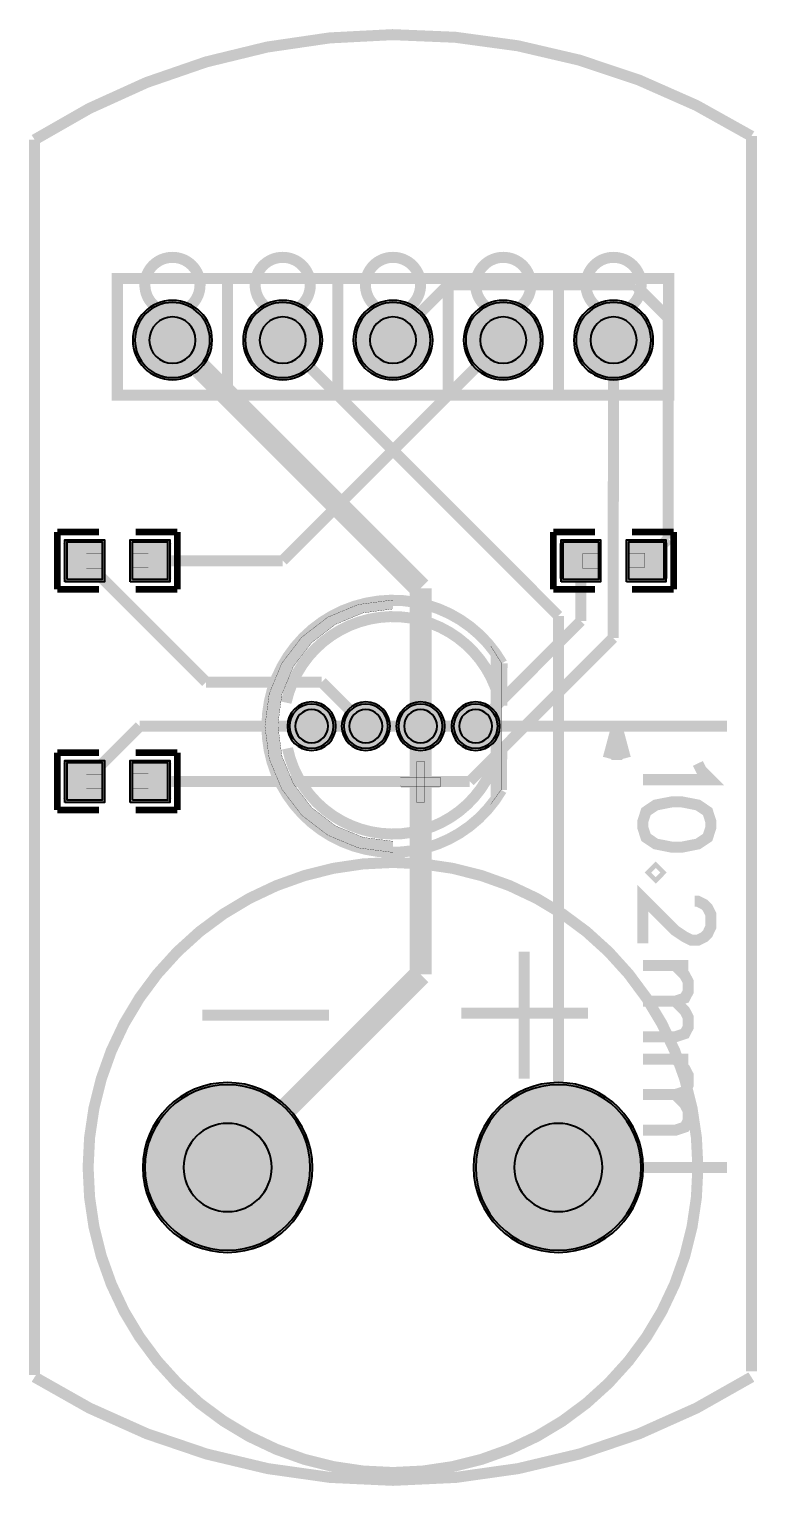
# Model space of a CAD drawing. Header units: millimetres. Extents: x -2 to 14.7, y -30.2 to 3.3.
import ezdxf

# ---------------------------------------------------------------- set-up
doc = ezdxf.new("R2010")
doc.units = ezdxf.units.MM
doc.header["$MEASUREMENT"] = 0
for name, color, linetype, true_color in [('Board-Outline-Layer', 7, 'Continuous', 0xff00ff), ('Bottom-Layer', 7, 'Continuous', 0x0000ff), ('Bottom-Paste-Mask-Layer', 7, 'Continuous', 0x800000), ('Bottom-Solder-Mask-Layer', 7, 'Continuous', 0xaa00ff), ('Document-Layer', 7, 'Continuous', 0xffffff), ('Hole-Layer', 7, 'Continuous', 0x222222), ('Multi-Layer', 7, 'Continuous', 0xc0c0c0), ('Top-Layer', 7, 'Continuous', 0xff0000), ('Top-Paste-Mask-Layer', 7, 'Continuous', 0x808080), ('Top-Silkscreen-Layer', 7, 'Continuous', 0xffcc00), ('Top-Solder-Mask-Layer', 7, 'Continuous', 0x800080)]:
    doc.layers.add(name, color=color, linetype=linetype, true_color=true_color)

msp = doc.modelspace()

# ---------------------------------------------------------------- hatches: boundary and pattern name
at = {"layer": 'Bottom-Layer'}
for points in [[(0.406, -3.81, 1), (2.134, -3.81, 1)], [(2.946, -3.81, 1), (4.674, -3.81, 1)], [(5.486, -3.81, 1), (7.214, -3.81, 1)], [(8.026, -3.81, 1), (9.754, -3.81, 1)], [(10.566, -3.81, 1), (12.294, -3.81, 1)], [(3.967, -12.7, 1), (4.983, -12.7, 1)], [(5.217, -12.7, 1), (6.233, -12.7, 1)], [(6.477, -12.7, 1), (7.493, -12.7, 1)], [(7.747, -12.7, 1), (8.763, -12.7, 1)], [(0.635, -22.86, 1), (4.445, -22.86, 1)], [(8.255, -22.86, 1), (12.065, -22.86, 1)]]:
    msp.add_hatch(color=256, dxfattribs=at).paths.add_polyline_path(points)
at = {"layer": 'Bottom-Paste-Mask-Layer'}
for points in [[(0.406, -3.81, 1), (2.134, -3.81, 1)], [(2.946, -3.81, 1), (4.674, -3.81, 1)], [(5.486, -3.81, 1), (7.214, -3.81, 1)], [(8.026, -3.81, 1), (9.754, -3.81, 1)], [(10.566, -3.81, 1), (12.294, -3.81, 1)], [(3.967, -12.7, 1), (4.983, -12.7, 1)], [(5.217, -12.7, 1), (6.233, -12.7, 1)], [(6.477, -12.7, 1), (7.493, -12.7, 1)], [(7.747, -12.7, 1), (8.763, -12.7, 1)], [(0.635, -22.86, 1), (4.445, -22.86, 1)], [(8.255, -22.86, 1), (12.065, -22.86, 1)]]:
    msp.add_hatch(color=256, dxfattribs=at).paths.add_polyline_path(points)
at = {"layer": 'Bottom-Solder-Mask-Layer'}
for points in [[(0.356, -3.81, 1), (2.184, -3.81, 1)], [(2.896, -3.81, 1), (4.724, -3.81, 1)], [(5.436, -3.81, 1), (7.264, -3.81, 1)], [(7.976, -3.81, 1), (9.804, -3.81, 1)], [(10.516, -3.81, 1), (12.344, -3.81, 1)], [(3.916, -12.7, 1), (5.034, -12.7, 1)], [(5.166, -12.7, 1), (6.284, -12.7, 1)], [(6.426, -12.7, 1), (7.544, -12.7, 1)], [(7.696, -12.7, 1), (8.814, -12.7, 1)], [(0.585, -22.86, 1), (4.495, -22.86, 1)], [(8.205, -22.86, 1), (12.115, -22.86, 1)]]:
    msp.add_hatch(color=256, dxfattribs=at).paths.add_polyline_path(points)
at = {"layer": 'Document-Layer'}
for points in [[(6.35, -9.8), (6.35, -10), (5.664, -10.09), (5.025, -10.355), (4.476, -10.776), (4.055, -11.325), (3.79, -11.964), (3.7, -12.65), (3.7, -12.7), (3.7, -12.7), (3.79, -13.386), (4.055, -14.025), (4.476, -14.574), (5.025, -14.995), (5.664, -15.26), (6.35, -15.35), (6.35, -15.6), (6.3, -15.6), (5.549, -15.501), (4.85, -15.211), (4.249, -14.751), (3.789, -14.15), (3.499, -13.451), (3.4, -12.7), (3.499, -11.949), (3.789, -11.25), (4.249, -10.649), (4.85, -10.189), (5.549, -9.899), (6.3, -9.8)], [(6.35, -9.8), (6.35, -10), (5.664, -10.09), (5.025, -10.355), (4.476, -10.776), (4.055, -11.325), (3.79, -11.964), (3.7, -12.65), (3.7, -12.7), (3.7, -12.7), (3.79, -13.386), (4.055, -14.025), (4.476, -14.574), (5.025, -14.995), (5.664, -15.26), (6.35, -15.35), (6.35, -15.6), (6.3, -15.6), (5.549, -15.501), (4.85, -15.211), (4.249, -14.751), (3.789, -14.15), (3.499, -13.451), (3.4, -12.7), (3.499, -11.949), (3.789, -11.25), (4.249, -10.649), (4.85, -10.189), (5.549, -9.899), (6.3, -9.8)], [(8.85, -11.25), (8.85, -14.15), (8.6, -14.5), (8.6, -10.85)], [(8.85, -11.25), (8.85, -14.15), (8.6, -14.5), (8.6, -10.85)], [(6.893, -14.449), (6.893, -13.519), (7.083, -13.519), (7.083, -14.439), (7.073, -14.449)], [(6.893, -14.449), (6.893, -13.519), (7.083, -13.519), (7.083, -14.439), (7.073, -14.449)], [(6.52, -13.89), (7.45, -13.89), (7.45, -14.08), (6.53, -14.08), (6.52, -14.07)], [(6.52, -13.89), (7.45, -13.89), (7.45, -14.08), (6.53, -14.08), (6.52, -14.07)]]:
    msp.add_hatch(color=256, dxfattribs=at).paths.add_polyline_path(points)
at = {"layer": 'Hole-Layer'}
for points in [[(0.737, -3.81, 1), (1.803, -3.81, 1)], [(3.277, -3.81, 1), (4.343, -3.81, 1)], [(5.817, -3.81, 1), (6.883, -3.81, 1)], [(8.357, -3.81, 1), (9.423, -3.81, 1)], [(10.897, -3.81, 1), (11.963, -3.81, 1)], [(4.094, -12.7, 1), (4.856, -12.7, 1)], [(5.344, -12.7, 1), (6.106, -12.7, 1)], [(6.604, -12.7, 1), (7.366, -12.7, 1)], [(7.874, -12.7, 1), (8.636, -12.7, 1)], [(1.524, -22.86, 1), (3.556, -22.86, 1)], [(9.144, -22.86, 1), (11.176, -22.86, 1)]]:
    msp.add_hatch(color=256, dxfattribs=at).paths.add_polyline_path(points)
at = {"layer": 'Multi-Layer'}
for points in [[(0.406, -3.81, 1), (2.134, -3.81, 1)], [(0.406, -3.81, 1), (2.134, -3.81, 1)], [(0.406, -3.81, 1), (2.134, -3.81, 1)], [(2.946, -3.81, 1), (4.674, -3.81, 1)], [(2.946, -3.81, 1), (4.674, -3.81, 1)], [(2.946, -3.81, 1), (4.674, -3.81, 1)], [(5.486, -3.81, 1), (7.214, -3.81, 1)], [(5.486, -3.81, 1), (7.214, -3.81, 1)], [(5.486, -3.81, 1), (7.214, -3.81, 1)], [(8.026, -3.81, 1), (9.754, -3.81, 1)], [(8.026, -3.81, 1), (9.754, -3.81, 1)], [(8.026, -3.81, 1), (9.754, -3.81, 1)], [(10.566, -3.81, 1), (12.294, -3.81, 1)], [(10.566, -3.81, 1), (12.294, -3.81, 1)], [(10.566, -3.81, 1), (12.294, -3.81, 1)], [(3.967, -12.7, 1), (4.983, -12.7, 1)], [(3.967, -12.7, 1), (4.983, -12.7, 1)], [(3.967, -12.7, 1), (4.983, -12.7, 1)], [(5.217, -12.7, 1), (6.233, -12.7, 1)], [(5.217, -12.7, 1), (6.233, -12.7, 1)], [(5.217, -12.7, 1), (6.233, -12.7, 1)], [(6.477, -12.7, 1), (7.493, -12.7, 1)], [(6.477, -12.7, 1), (7.493, -12.7, 1)], [(6.477, -12.7, 1), (7.493, -12.7, 1)], [(7.747, -12.7, 1), (8.763, -12.7, 1)], [(7.747, -12.7, 1), (8.763, -12.7, 1)], [(7.747, -12.7, 1), (8.763, -12.7, 1)], [(0.635, -22.86, 1), (4.445, -22.86, 1)], [(0.635, -22.86, 1), (4.445, -22.86, 1)], [(0.635, -22.86, 1), (4.445, -22.86, 1)], [(8.255, -22.86, 1), (12.065, -22.86, 1)], [(8.255, -22.86, 1), (12.065, -22.86, 1)], [(8.255, -22.86, 1), (12.065, -22.86, 1)]]:
    msp.add_hatch(color=256, dxfattribs=at).paths.add_polyline_path(points)
at = {"layer": 'Top-Layer'}
for points in [[(0.406, -3.81, 1), (2.134, -3.81, 1)], [(2.946, -3.81, 1), (4.674, -3.81, 1)], [(5.486, -3.81, 1), (7.214, -3.81, 1)], [(8.026, -3.81, 1), (9.754, -3.81, 1)], [(10.566, -3.81, 1), (12.294, -3.81, 1)], [(-1.157, -9.322), (-1.157, -8.458), (-0.35, -8.458), (-0.35, -9.322)], [(0.35, -9.322), (0.35, -8.458), (1.157, -8.458), (1.157, -9.322)], [(10.273, -9.322), (10.273, -8.458), (11.08, -8.458), (11.08, -9.322)], [(11.78, -9.322), (11.78, -8.458), (12.587, -8.458), (12.587, -9.322)], [(3.967, -12.7, 1), (4.983, -12.7, 1)], [(5.217, -12.7, 1), (6.233, -12.7, 1)], [(6.477, -12.7, 1), (7.493, -12.7, 1)], [(7.747, -12.7, 1), (8.763, -12.7, 1)], [(-1.157, -14.402), (-1.157, -13.538), (-0.35, -13.538), (-0.35, -14.402)], [(0.35, -14.402), (0.35, -13.538), (1.157, -13.538), (1.157, -14.402)], [(0.635, -22.86, 1), (4.445, -22.86, 1)], [(8.255, -22.86, 1), (12.065, -22.86, 1)]]:
    msp.add_hatch(color=256, dxfattribs=at).paths.add_polyline_path(points)
at = {"layer": 'Top-Paste-Mask-Layer'}
for points in [[(0.406, -3.81, 1), (2.134, -3.81, 1)], [(2.946, -3.81, 1), (4.674, -3.81, 1)], [(5.486, -3.81, 1), (7.214, -3.81, 1)], [(8.026, -3.81, 1), (9.754, -3.81, 1)], [(10.566, -3.81, 1), (12.294, -3.81, 1)], [(-1.195, -9.34), (-1.245, -9.29), (-1.245, -8.49), (-1.195, -8.44), (-0.395, -8.44), (-0.345, -8.49), (-0.345, -8.732), (-0.715, -8.732), (-0.715, -9.062), (-0.345, -9.062), (-0.345, -9.29), (-0.395, -9.34)], [(-1.195, -9.34), (-1.245, -9.29), (-1.245, -8.49), (-1.195, -8.44), (-0.395, -8.44), (-0.345, -8.49), (-0.345, -8.732), (-0.715, -8.732), (-0.715, -9.062), (-0.345, -9.062), (-0.345, -9.29), (-0.395, -9.34)], [(1.195, -8.44), (1.245, -8.49), (1.245, -9.29), (1.195, -9.34), (0.395, -9.34), (0.345, -9.29), (0.345, -9.048), (0.715, -9.048), (0.715, -8.718), (0.345, -8.718), (0.345, -8.49), (0.395, -8.44)], [(1.195, -8.44), (1.245, -8.49), (1.245, -9.29), (1.195, -9.34), (0.395, -9.34), (0.345, -9.29), (0.345, -9.048), (0.715, -9.048), (0.715, -8.718), (0.345, -8.718), (0.345, -8.49), (0.395, -8.44)], [(10.235, -9.34), (10.185, -9.29), (10.185, -8.49), (10.235, -8.44), (11.035, -8.44), (11.085, -8.49), (11.085, -8.732), (10.715, -8.732), (10.715, -9.062), (11.085, -9.062), (11.085, -9.29), (11.035, -9.34)], [(10.235, -9.34), (10.185, -9.29), (10.185, -8.49), (10.235, -8.44), (11.035, -8.44), (11.085, -8.49), (11.085, -8.732), (10.715, -8.732), (10.715, -9.062), (11.085, -9.062), (11.085, -9.29), (11.035, -9.34)], [(12.625, -8.44), (12.675, -8.49), (12.675, -9.29), (12.625, -9.34), (11.825, -9.34), (11.775, -9.29), (11.775, -9.048), (12.145, -9.048), (12.145, -8.718), (11.775, -8.718), (11.775, -8.49), (11.825, -8.44)], [(12.625, -8.44), (12.675, -8.49), (12.675, -9.29), (12.625, -9.34), (11.825, -9.34), (11.775, -9.29), (11.775, -9.048), (12.145, -9.048), (12.145, -8.718), (11.775, -8.718), (11.775, -8.49), (11.825, -8.44)], [(3.967, -12.7, 1), (4.983, -12.7, 1)], [(5.217, -12.7, 1), (6.233, -12.7, 1)], [(6.477, -12.7, 1), (7.493, -12.7, 1)], [(7.747, -12.7, 1), (8.763, -12.7, 1)], [(-1.195, -14.42), (-1.245, -14.37), (-1.245, -13.57), (-1.195, -13.52), (-0.395, -13.52), (-0.345, -13.57), (-0.345, -13.812), (-0.715, -13.812), (-0.715, -14.142), (-0.345, -14.142), (-0.345, -14.37), (-0.395, -14.42)], [(-1.195, -14.42), (-1.245, -14.37), (-1.245, -13.57), (-1.195, -13.52), (-0.395, -13.52), (-0.345, -13.57), (-0.345, -13.812), (-0.715, -13.812), (-0.715, -14.142), (-0.345, -14.142), (-0.345, -14.37), (-0.395, -14.42)], [(1.195, -13.52), (1.245, -13.57), (1.245, -14.37), (1.195, -14.42), (0.395, -14.42), (0.345, -14.37), (0.345, -14.128), (0.715, -14.128), (0.715, -13.798), (0.345, -13.798), (0.345, -13.57), (0.395, -13.52)], [(1.195, -13.52), (1.245, -13.57), (1.245, -14.37), (1.195, -14.42), (0.395, -14.42), (0.345, -14.37), (0.345, -14.128), (0.715, -14.128), (0.715, -13.798), (0.345, -13.798), (0.345, -13.57), (0.395, -13.52)], [(0.635, -22.86, 1), (4.445, -22.86, 1)], [(8.255, -22.86, 1), (12.065, -22.86, 1)]]:
    msp.add_hatch(color=256, dxfattribs=at).paths.add_polyline_path(points)
at = {"layer": 'Top-Solder-Mask-Layer'}
for points in [[(0.356, -3.81, 1), (2.184, -3.81, 1)], [(2.896, -3.81, 1), (4.724, -3.81, 1)], [(5.436, -3.81, 1), (7.264, -3.81, 1)], [(7.976, -3.81, 1), (9.804, -3.81, 1)], [(10.516, -3.81, 1), (12.344, -3.81, 1)], [(-1.207, -9.373), (-1.207, -8.407), (-0.299, -8.407), (-0.299, -9.373)], [(0.299, -9.373), (0.299, -8.407), (1.207, -8.407), (1.207, -9.373)], [(10.223, -9.373), (10.223, -8.407), (11.131, -8.407), (11.131, -9.373)], [(11.729, -9.373), (11.729, -8.407), (12.637, -8.407), (12.637, -9.373)], [(3.916, -12.7, 1), (5.034, -12.7, 1)], [(5.166, -12.7, 1), (6.284, -12.7, 1)], [(6.426, -12.7, 1), (7.544, -12.7, 1)], [(7.696, -12.7, 1), (8.814, -12.7, 1)], [(-1.207, -14.453), (-1.207, -13.487), (-0.299, -13.487), (-0.299, -14.453)], [(0.299, -14.453), (0.299, -13.487), (1.207, -13.487), (1.207, -14.453)], [(0.585, -22.86, 1), (4.495, -22.86, 1)], [(8.205, -22.86, 1), (12.115, -22.86, 1)]]:
    msp.add_hatch(color=256, dxfattribs=at).paths.add_polyline_path(points)

# ---------------------------------------------------------------- linework, layer by layer
at = {"layer": 'Board-Outline-Layer', "const_width": 0.254}
for points in [[(-1.905, 0.803, -0.288), (14.605, 0.886)], [(14.605, -27.686, -0.288), (-1.905, -27.686)]]:
    msp.add_lwpolyline(points, format="xyb", dxfattribs=at)
for points in [[(14.605, -27.556), (14.605, 0.886)], [(-1.905, -27.64), (-1.905, 0.803)]]:
    msp.add_lwpolyline(points, dxfattribs=at)
at = {"layer": 'Bottom-Layer'}
for points in [[(0.406, -3.81, 1), (2.134, -3.81, 1)], [(3.967, -12.7, 1), (4.983, -12.7, 1)], [(5.217, -12.7, 1), (6.233, -12.7, 1)], [(6.477, -12.7, 1), (7.493, -12.7, 1)], [(7.747, -12.7, 1), (8.763, -12.7, 1)], [(0.635, -22.86, 1), (4.445, -22.86, 1)], [(8.255, -22.86, 1), (12.065, -22.86, 1)]]:
    msp.add_lwpolyline(points, format="xyb", close=True, dxfattribs=at)
for points in [[(2.946, -3.81, 1), (4.674, -3.81), (4.674, -3.81, 1), (2.946, -3.81)], [(5.486, -3.81, 1), (7.214, -3.81), (7.214, -3.81, 1), (5.486, -3.81)], [(8.026, -3.81, 1), (9.754, -3.81), (9.754, -3.81, 1), (8.026, -3.81)], [(10.566, -3.81, 1), (12.294, -3.81), (12.294, -3.81, 1), (10.566, -3.81)]]:
    msp.add_lwpolyline(points, format="xyb", dxfattribs=at)
for points, const_width in [([(6.985, -9.525), (1.27, -3.81)], 0.508), ([(10.16, -10.16), (3.81, -3.81)], 0.254), ([(6.985, -12.7), (6.985, -9.525)], 0.508), ([(10.16, -22.86), (10.16, -10.16)], 0.254), ([(6.985, -18.415), (6.985, -12.7)], 0.508), ([(2.54, -22.86), (6.985, -18.415)], 0.508)]:
    msp.add_lwpolyline(points, dxfattribs=dict(at, const_width=const_width))
at = {"layer": 'Bottom-Paste-Mask-Layer'}
for points in [[(0.406, -3.81, 1), (2.134, -3.81, 1)], [(3.967, -12.7, 1), (4.983, -12.7, 1)], [(5.217, -12.7, 1), (6.233, -12.7, 1)], [(6.477, -12.7, 1), (7.493, -12.7, 1)], [(7.747, -12.7, 1), (8.763, -12.7, 1)], [(0.635, -22.86, 1), (4.445, -22.86, 1)], [(8.255, -22.86, 1), (12.065, -22.86, 1)]]:
    msp.add_lwpolyline(points, format="xyb", close=True, dxfattribs=at)
for points in [[(2.946, -3.81, 1), (4.674, -3.81), (4.674, -3.81, 1), (2.946, -3.81)], [(5.486, -3.81, 1), (7.214, -3.81), (7.214, -3.81, 1), (5.486, -3.81)], [(8.026, -3.81, 1), (9.754, -3.81), (9.754, -3.81, 1), (8.026, -3.81)], [(10.566, -3.81, 1), (12.294, -3.81), (12.294, -3.81, 1), (10.566, -3.81)]]:
    msp.add_lwpolyline(points, format="xyb", dxfattribs=at)
at = {"layer": 'Bottom-Solder-Mask-Layer'}
for points in [[(0.356, -3.81, 1), (2.184, -3.81), (2.184, -3.81, 1), (0.356, -3.81)], [(3.916, -12.7, 1), (5.034, -12.7), (5.034, -12.7, 1), (3.916, -12.7)], [(5.166, -12.7, 1), (6.284, -12.7), (6.284, -12.7, 1), (5.166, -12.7)], [(6.426, -12.7, 1), (7.544, -12.7), (7.544, -12.7, 1), (6.426, -12.7)], [(0.585, -22.86, 1), (4.495, -22.86), (4.495, -22.86, 1), (0.585, -22.86)], [(8.205, -22.86, 1), (12.115, -22.86), (12.115, -22.86, 1), (8.205, -22.86)]]:
    msp.add_lwpolyline(points, format="xyb", dxfattribs=at)
for points in [[(2.896, -3.81, 1), (4.724, -3.81, 1)], [(5.436, -3.81, 1), (7.264, -3.81, 1)], [(7.976, -3.81, 1), (9.804, -3.81, 1)], [(10.516, -3.81, 1), (12.344, -3.81, 1)], [(7.696, -12.7, 1), (8.814, -12.7, 1)]]:
    msp.add_lwpolyline(points, format="xyb", close=True, dxfattribs=at)
at = {"layer": 'Document-Layer', "const_width": 0.00508}
for points in [[(6.35, -9.8), (6.35, -10), (5.664, -10.09), (5.025, -10.355), (4.476, -10.776), (4.055, -11.325), (3.79, -11.964), (3.7, -12.65), (3.7, -12.7), (3.7, -12.7), (3.79, -13.386), (4.055, -14.025), (4.476, -14.574), (5.025, -14.995), (5.664, -15.26), (6.35, -15.35), (6.35, -15.6), (6.3, -15.6), (5.549, -15.501), (4.85, -15.211), (4.249, -14.751), (3.789, -14.15), (3.499, -13.451), (3.4, -12.7), (3.499, -11.949), (3.789, -11.25), (4.249, -10.649), (4.85, -10.189), (5.549, -9.899), (6.3, -9.8)], [(6.35, -9.8), (6.35, -10), (5.664, -10.09), (5.025, -10.355), (4.476, -10.776), (4.055, -11.325), (3.79, -11.964), (3.7, -12.65), (3.7, -12.7), (3.7, -12.7), (3.79, -13.386), (4.055, -14.025), (4.476, -14.574), (5.025, -14.995), (5.664, -15.26), (6.35, -15.35), (6.35, -15.6), (6.3, -15.6), (5.549, -15.501), (4.85, -15.211), (4.249, -14.751), (3.789, -14.15), (3.499, -13.451), (3.4, -12.7), (3.499, -11.949), (3.789, -11.25), (4.249, -10.649), (4.85, -10.189), (5.549, -9.899), (6.3, -9.8)], [(8.85, -11.25), (8.85, -14.15), (8.6, -14.5), (8.6, -10.85)], [(8.85, -11.25), (8.85, -14.15), (8.6, -14.5), (8.6, -10.85)], [(6.893, -14.449), (6.893, -13.519), (7.083, -13.519), (7.083, -14.439), (7.073, -14.449)], [(6.893, -14.449), (6.893, -13.519), (7.083, -13.519), (7.083, -14.439), (7.073, -14.449)], [(6.52, -13.89), (7.45, -13.89), (7.45, -14.08), (6.53, -14.08), (6.52, -14.07)], [(6.52, -13.89), (7.45, -13.89), (7.45, -14.08), (6.53, -14.08), (6.52, -14.07)]]:
    msp.add_lwpolyline(points, close=True, dxfattribs=at)
at = {"layer": 'Hole-Layer'}
msp.add_lwpolyline([(0.737, -3.81, 1), (1.803, -3.81), (1.803, -3.81, 1), (0.737, -3.81)], format="xyb", dxfattribs=at)
for points in [[(3.277, -3.81, 1), (4.343, -3.81, 1)], [(5.817, -3.81, 1), (6.883, -3.81, 1)], [(8.357, -3.81, 1), (9.423, -3.81, 1)], [(10.897, -3.81, 1), (11.963, -3.81, 1)], [(4.094, -12.7, 1), (4.856, -12.7, 1)], [(5.344, -12.7, 1), (6.106, -12.7, 1)], [(6.604, -12.7, 1), (7.366, -12.7, 1)], [(7.874, -12.7, 1), (8.636, -12.7, 1)], [(1.524, -22.86, 1), (3.556, -22.86, 1)], [(9.144, -22.86, 1), (11.176, -22.86, 1)]]:
    msp.add_lwpolyline(points, format="xyb", close=True, dxfattribs=at)
at = {"layer": 'Multi-Layer'}
for points in [[(0.406, -3.81, 1), (2.134, -3.81, 1)], [(0.406, -3.81, 1), (2.134, -3.81, 1)], [(0.406, -3.81, 1), (2.134, -3.81, 1)], [(3.967, -12.7, 1), (4.983, -12.7, 1)], [(3.967, -12.7, 1), (4.983, -12.7, 1)], [(3.967, -12.7, 1), (4.983, -12.7, 1)], [(5.217, -12.7, 1), (6.233, -12.7, 1)], [(5.217, -12.7, 1), (6.233, -12.7, 1)], [(5.217, -12.7, 1), (6.233, -12.7, 1)], [(6.477, -12.7, 1), (7.493, -12.7, 1)], [(6.477, -12.7, 1), (7.493, -12.7, 1)], [(6.477, -12.7, 1), (7.493, -12.7, 1)], [(7.747, -12.7, 1), (8.763, -12.7, 1)], [(7.747, -12.7, 1), (8.763, -12.7, 1)], [(7.747, -12.7, 1), (8.763, -12.7, 1)], [(0.635, -22.86, 1), (4.445, -22.86, 1)], [(0.635, -22.86, 1), (4.445, -22.86, 1)], [(0.635, -22.86, 1), (4.445, -22.86, 1)], [(8.255, -22.86, 1), (12.065, -22.86, 1)], [(8.255, -22.86, 1), (12.065, -22.86, 1)], [(8.255, -22.86, 1), (12.065, -22.86, 1)]]:
    msp.add_lwpolyline(points, format="xyb", close=True, dxfattribs=at)
for points in [[(2.946, -3.81, 1), (4.674, -3.81), (4.674, -3.81, 1), (2.946, -3.81)], [(2.946, -3.81, 1), (4.674, -3.81), (4.674, -3.81, 1), (2.946, -3.81)], [(2.946, -3.81, 1), (4.674, -3.81), (4.674, -3.81, 1), (2.946, -3.81)], [(5.486, -3.81, 1), (7.214, -3.81), (7.214, -3.81, 1), (5.486, -3.81)], [(5.486, -3.81, 1), (7.214, -3.81), (7.214, -3.81, 1), (5.486, -3.81)], [(5.486, -3.81, 1), (7.214, -3.81), (7.214, -3.81, 1), (5.486, -3.81)], [(8.026, -3.81, 1), (9.754, -3.81), (9.754, -3.81, 1), (8.026, -3.81)], [(8.026, -3.81, 1), (9.754, -3.81), (9.754, -3.81, 1), (8.026, -3.81)], [(8.026, -3.81, 1), (9.754, -3.81), (9.754, -3.81, 1), (8.026, -3.81)], [(10.566, -3.81, 1), (12.294, -3.81), (12.294, -3.81, 1), (10.566, -3.81)], [(10.566, -3.81, 1), (12.294, -3.81), (12.294, -3.81, 1), (10.566, -3.81)], [(10.566, -3.81, 1), (12.294, -3.81), (12.294, -3.81, 1), (10.566, -3.81)]]:
    msp.add_lwpolyline(points, format="xyb", dxfattribs=at)
at = {"layer": 'Top-Layer', "const_width": 0.254}
for points in [[(7.62, -2.54), (6.35, -3.81)], [(11.929, -2.54), (7.62, -2.54)], [(12.691, -3.302), (11.929, -2.54)], [(12.691, -8.382), (12.691, -3.302)], [(3.81, -8.89), (8.89, -3.81)], [(11.421, -10.668), (11.43, -3.81)], [(12.183, -8.89), (12.691, -8.382)], [(-0.753, -8.89), (2.041, -11.684)], [(0.753, -8.89), (3.81, -8.89)], [(10.677, -8.89), (10.677, -10.278)], [(10.677, -10.278), (8.255, -12.7)], [(8.119, -13.97), (11.421, -10.668)], [(2.041, -11.684), (4.709, -11.684)], [(4.709, -11.684), (5.725, -12.7)], [(-0.753, -13.97), (0.517, -12.7)], [(0.517, -12.7), (4.475, -12.7)], [(0.753, -13.97), (8.119, -13.97)]]:
    msp.add_lwpolyline(points, dxfattribs=at)
at = {"layer": 'Top-Layer'}
for points in [[(0.406, -3.81, 1), (2.134, -3.81, 1)], [(3.967, -12.7, 1), (4.983, -12.7, 1)], [(5.217, -12.7, 1), (6.233, -12.7, 1)], [(6.477, -12.7, 1), (7.493, -12.7, 1)], [(7.747, -12.7, 1), (8.763, -12.7, 1)], [(0.635, -22.86, 1), (4.445, -22.86, 1)], [(8.255, -22.86, 1), (12.065, -22.86, 1)]]:
    msp.add_lwpolyline(points, format="xyb", close=True, dxfattribs=at)
for points in [[(2.946, -3.81, 1), (4.674, -3.81), (4.674, -3.81, 1), (2.946, -3.81)], [(5.486, -3.81, 1), (7.214, -3.81), (7.214, -3.81, 1), (5.486, -3.81)], [(8.026, -3.81, 1), (9.754, -3.81), (9.754, -3.81, 1), (8.026, -3.81)], [(10.566, -3.81, 1), (12.294, -3.81), (12.294, -3.81, 1), (10.566, -3.81)]]:
    msp.add_lwpolyline(points, format="xyb", dxfattribs=at)
for points in [[(-1.157, -9.322), (-1.157, -8.458), (-0.35, -8.458), (-0.35, -9.322)], [(0.35, -9.322), (0.35, -8.458), (1.157, -8.458), (1.157, -9.322)], [(10.273, -9.322), (10.273, -8.458), (11.08, -8.458), (11.08, -9.322)], [(11.78, -9.322), (11.78, -8.458), (12.587, -8.458), (12.587, -9.322)], [(-1.157, -14.402), (-1.157, -13.538), (-0.35, -13.538), (-0.35, -14.402)], [(0.35, -14.402), (0.35, -13.538), (1.157, -13.538), (1.157, -14.402)]]:
    msp.add_lwpolyline(points, close=True, dxfattribs=at)
at = {"layer": 'Top-Paste-Mask-Layer'}
for points in [[(0.406, -3.81, 1), (2.134, -3.81, 1)], [(3.967, -12.7, 1), (4.983, -12.7, 1)], [(5.217, -12.7, 1), (6.233, -12.7, 1)], [(6.477, -12.7, 1), (7.493, -12.7, 1)], [(7.747, -12.7, 1), (8.763, -12.7, 1)], [(0.635, -22.86, 1), (4.445, -22.86, 1)], [(8.255, -22.86, 1), (12.065, -22.86, 1)]]:
    msp.add_lwpolyline(points, format="xyb", close=True, dxfattribs=at)
for points in [[(2.946, -3.81, 1), (4.674, -3.81), (4.674, -3.81, 1), (2.946, -3.81)], [(5.486, -3.81, 1), (7.214, -3.81), (7.214, -3.81, 1), (5.486, -3.81)], [(8.026, -3.81, 1), (9.754, -3.81), (9.754, -3.81, 1), (8.026, -3.81)], [(10.566, -3.81, 1), (12.294, -3.81), (12.294, -3.81, 1), (10.566, -3.81)]]:
    msp.add_lwpolyline(points, format="xyb", dxfattribs=at)
at = {"layer": 'Top-Paste-Mask-Layer', "const_width": 0.00508}
for points in [[(-1.195, -9.34), (-1.245, -9.29), (-1.245, -8.49), (-1.195, -8.44), (-0.395, -8.44), (-0.345, -8.49), (-0.345, -8.732), (-0.715, -8.732), (-0.715, -9.062), (-0.345, -9.062), (-0.345, -9.29), (-0.395, -9.34)], [(-1.195, -9.34), (-1.245, -9.29), (-1.245, -8.49), (-1.195, -8.44), (-0.395, -8.44), (-0.345, -8.49), (-0.345, -8.732), (-0.715, -8.732), (-0.715, -9.062), (-0.345, -9.062), (-0.345, -9.29), (-0.395, -9.34)], [(1.195, -8.44), (1.245, -8.49), (1.245, -9.29), (1.195, -9.34), (0.395, -9.34), (0.345, -9.29), (0.345, -9.048), (0.715, -9.048), (0.715, -8.718), (0.345, -8.718), (0.345, -8.49), (0.395, -8.44)], [(1.195, -8.44), (1.245, -8.49), (1.245, -9.29), (1.195, -9.34), (0.395, -9.34), (0.345, -9.29), (0.345, -9.048), (0.715, -9.048), (0.715, -8.718), (0.345, -8.718), (0.345, -8.49), (0.395, -8.44)], [(10.235, -9.34), (10.185, -9.29), (10.185, -8.49), (10.235, -8.44), (11.035, -8.44), (11.085, -8.49), (11.085, -8.732), (10.715, -8.732), (10.715, -9.062), (11.085, -9.062), (11.085, -9.29), (11.035, -9.34)], [(10.235, -9.34), (10.185, -9.29), (10.185, -8.49), (10.235, -8.44), (11.035, -8.44), (11.085, -8.49), (11.085, -8.732), (10.715, -8.732), (10.715, -9.062), (11.085, -9.062), (11.085, -9.29), (11.035, -9.34)], [(12.625, -8.44), (12.675, -8.49), (12.675, -9.29), (12.625, -9.34), (11.825, -9.34), (11.775, -9.29), (11.775, -9.048), (12.145, -9.048), (12.145, -8.718), (11.775, -8.718), (11.775, -8.49), (11.825, -8.44)], [(12.625, -8.44), (12.675, -8.49), (12.675, -9.29), (12.625, -9.34), (11.825, -9.34), (11.775, -9.29), (11.775, -9.048), (12.145, -9.048), (12.145, -8.718), (11.775, -8.718), (11.775, -8.49), (11.825, -8.44)], [(-1.195, -14.42), (-1.245, -14.37), (-1.245, -13.57), (-1.195, -13.52), (-0.395, -13.52), (-0.345, -13.57), (-0.345, -13.812), (-0.715, -13.812), (-0.715, -14.142), (-0.345, -14.142), (-0.345, -14.37), (-0.395, -14.42)], [(-1.195, -14.42), (-1.245, -14.37), (-1.245, -13.57), (-1.195, -13.52), (-0.395, -13.52), (-0.345, -13.57), (-0.345, -13.812), (-0.715, -13.812), (-0.715, -14.142), (-0.345, -14.142), (-0.345, -14.37), (-0.395, -14.42)], [(1.195, -13.52), (1.245, -13.57), (1.245, -14.37), (1.195, -14.42), (0.395, -14.42), (0.345, -14.37), (0.345, -14.128), (0.715, -14.128), (0.715, -13.798), (0.345, -13.798), (0.345, -13.57), (0.395, -13.52)], [(1.195, -13.52), (1.245, -13.57), (1.245, -14.37), (1.195, -14.42), (0.395, -14.42), (0.345, -14.37), (0.345, -14.128), (0.715, -14.128), (0.715, -13.798), (0.345, -13.798), (0.345, -13.57), (0.395, -13.52)]]:
    msp.add_lwpolyline(points, close=True, dxfattribs=at)
at = {"layer": 'Top-Silkscreen-Layer', "const_width": 0.254}
for points in [[(0.635, -2.54, 1), (1.905, -2.54, 1)], [(0.635, -2.54, 1), (1.905, -2.54, 1)], [(3.175, -2.54, 1), (4.445, -2.54, 1)], [(3.175, -2.54, 1), (4.445, -2.54, 1)], [(5.715, -2.54, 1), (6.985, -2.54, 1)], [(5.715, -2.54, 1), (6.985, -2.54, 1)], [(8.255, -2.54, 1), (9.525, -2.54, 1)], [(8.255, -2.54, 1), (9.525, -2.54, 1)], [(10.795, -2.54, 1), (12.065, -2.54, 1)], [(10.795, -2.54, 1), (12.065, -2.54, 1)], [(-0.673, -22.86, 1), (13.373, -22.86, 1)], [(-0.673, -22.86, 1), (13.373, -22.86, 1)]]:
    msp.add_lwpolyline(points, format="xyb", close=True, dxfattribs=at)
for points in [[(0, -5.08), (0, -2.394), (2.54, -2.394), (2.54, -5.08)], [(0, -5.08), (0, -2.394), (2.54, -2.394), (2.54, -5.08)], [(2.54, -5.08), (2.54, -2.394), (5.08, -2.394), (5.08, -5.08)], [(2.54, -5.08), (2.54, -2.394), (5.08, -2.394), (5.08, -5.08)], [(5.08, -5.08), (5.08, -2.394), (7.62, -2.394), (7.62, -5.08)], [(5.08, -5.08), (5.08, -2.394), (7.62, -2.394), (7.62, -5.08)], [(7.62, -5.08), (7.62, -2.394), (10.16, -2.394), (10.16, -5.08)], [(7.62, -5.08), (7.62, -2.394), (10.16, -2.394), (10.16, -5.08)], [(10.16, -5.08), (10.16, -2.394), (12.7, -2.394), (12.7, -5.08)], [(10.16, -5.08), (10.16, -2.394), (12.7, -2.394), (12.7, -5.08)], [(13.67, -14.889), (13.597, -14.665), (13.373, -14.515), (13, -14.442), (12.776, -14.442), (12.403, -14.515), (12.179, -14.665), (12.106, -14.889), (12.106, -15.039), (12.179, -15.262), (12.403, -15.412), (12.776, -15.486), (13, -15.486), (13.373, -15.412), (13.597, -15.262), (13.67, -15.039)], [(12.477, -16.07), (12.403, -15.996), (12.329, -16.07), (12.403, -16.146)]]:
    msp.add_lwpolyline(points, close=True, dxfattribs=at)
at = {"layer": 'Top-Silkscreen-Layer'}
for points, const_width in [([(-1.385, -9.551), (-1.385, -8.229)], 0.152), ([(-1.385, -8.229), (-0.426, -8.229)], 0.152), ([(-1.385, -9.551), (-1.385, -8.229)], 0.152), ([(-1.385, -8.229), (-0.426, -8.229)], 0.152), ([(1.385, -8.229), (0.426, -8.229)], 0.152), ([(1.385, -8.229), (0.426, -8.229)], 0.152), ([(1.385, -9.551), (1.385, -8.229)], 0.152), ([(1.385, -9.551), (1.385, -8.229)], 0.152), ([(10.045, -9.551), (10.045, -8.229)], 0.152), ([(10.045, -8.229), (11.004, -8.229)], 0.152), ([(10.045, -9.551), (10.045, -8.229)], 0.152), ([(10.045, -8.229), (11.004, -8.229)], 0.152), ([(12.815, -8.229), (11.856, -8.229)], 0.152), ([(12.815, -8.229), (11.856, -8.229)], 0.152), ([(12.815, -9.551), (12.815, -8.229)], 0.152), ([(12.815, -9.551), (12.815, -8.229)], 0.152), ([(-0.426, -9.551), (-1.385, -9.551)], 0.152), ([(-0.426, -9.551), (-1.385, -9.551)], 0.152), ([(0.426, -9.551), (1.385, -9.551)], 0.152), ([(0.426, -9.551), (1.385, -9.551)], 0.152), ([(11.004, -9.551), (10.045, -9.551)], 0.152), ([(11.004, -9.551), (10.045, -9.551)], 0.152), ([(11.856, -9.551), (12.815, -9.551)], 0.152), ([(11.856, -9.551), (12.815, -9.551)], 0.152), ([(8.861, -11.25), (8.857, -12.228)], 0.254), ([(8.861, -11.25), (8.857, -12.228)], 0.254), ([(4.445, -12.701), (14.046, -12.701)], 0.254), ([(11.506, -12.701), (11.309, -13.437)], 0.254), ([(11.506, -12.701), (11.703, -13.437)], 0.254), ([(11.506, -13.482), (11.506, -12.701)], 0.254), ([(8.854, -13.176), (8.85, -14.171)], 0.254), ([(8.854, -13.176), (8.85, -14.171)], 0.254), ([(-1.385, -14.631), (-1.385, -13.309)], 0.152), ([(-1.385, -13.309), (-0.426, -13.309)], 0.152), ([(-1.385, -14.631), (-1.385, -13.309)], 0.152), ([(-1.385, -13.309), (-0.426, -13.309)], 0.152), ([(1.385, -13.309), (0.426, -13.309)], 0.152), ([(1.385, -13.309), (0.426, -13.309)], 0.152), ([(1.385, -14.631), (1.385, -13.309)], 0.152), ([(1.385, -14.631), (1.385, -13.309)], 0.152), ([(6.98, -14.435), (6.98, -13.545)], 0.254), ([(6.98, -14.435), (6.98, -13.545)], 0.254), ([(13.373, -13.558), (13.447, -13.708), (13.67, -13.931), (12.106, -13.931)], 0.254), ([(6.535, -13.99), (7.425, -13.99)], 0.254), ([(6.535, -13.99), (7.425, -13.99)], 0.254), ([(-0.426, -14.631), (-1.385, -14.631)], 0.152), ([(-0.426, -14.631), (-1.385, -14.631)], 0.152), ([(0.426, -14.631), (1.385, -14.631)], 0.152), ([(0.426, -14.631), (1.385, -14.631)], 0.152), ([(13.299, -16.73), (13.373, -16.73), (13.523, -16.807), (13.597, -16.88), (13.67, -17.03), (13.67, -17.327), (13.597, -17.477), (13.523, -17.553), (13.373, -17.627), (13.223, -17.627), (13.073, -17.553), (12.85, -17.403), (12.106, -16.657), (12.106, -17.701)], 0.254), ([(9.373, -20.815), (9.373, -17.894)], 0.254), ([(9.373, -20.815), (9.373, -17.894)], 0.254), ([(13.15, -18.211), (12.106, -18.211)], 0.254), ([(12.85, -18.211), (13.073, -18.435), (13.15, -18.585), (13.15, -18.808), (13.073, -18.958), (12.85, -19.032), (12.106, -19.032)], 0.254), ([(12.85, -19.032), (13.073, -19.255), (13.15, -19.405), (13.15, -19.629), (13.073, -19.778), (12.85, -19.852), (12.106, -19.852)], 0.254), ([(1.956, -19.355), (4.877, -19.355)], 0.254), ([(1.956, -19.355), (4.877, -19.355)], 0.254), ([(7.922, -19.308), (10.843, -19.308)], 0.254), ([(7.922, -19.308), (10.843, -19.308)], 0.254), ([(13.15, -20.363), (12.106, -20.363)], 0.254), ([(12.85, -20.363), (13.073, -20.586), (13.15, -20.736), (13.15, -20.959), (13.073, -21.109), (12.85, -21.183), (12.106, -21.183)], 0.254), ([(12.85, -21.183), (13.073, -21.407), (13.15, -21.556), (13.15, -21.78), (13.073, -21.93), (12.85, -22.003), (12.106, -22.003)], 0.254), ([(11.506, -22.86), (11.309, -22.124)], 0.254), ([(11.506, -22.86), (11.506, -22.08)], 0.254), ([(11.506, -22.86), (11.703, -22.124)], 0.254), ([(11.506, -22.86), (14.046, -22.86)], 0.254)]:
    msp.add_lwpolyline(points, dxfattribs=dict(at, const_width=const_width))
at = {"layer": 'Top-Silkscreen-Layer', "const_width": 0.254}
for points in [[(8.861, -11.251, 3.705), (8.85, -14.171)], [(8.861, -11.251, 3.705), (8.85, -14.171)], [(8.78, -12.02, 0.781), (3.886, -12.157)], [(8.78, -12.02, 0.781), (3.886, -12.157)], [(3.92, -13.21, 0.761), (8.697, -13.511)], [(3.92, -13.21, 0.761), (8.697, -13.511)]]:
    msp.add_lwpolyline(points, format="xyb", dxfattribs=at)
at = {"layer": 'Top-Solder-Mask-Layer'}
for points in [[(0.356, -3.81, 1), (2.184, -3.81), (2.184, -3.81, 1), (0.356, -3.81)], [(3.916, -12.7, 1), (5.034, -12.7), (5.034, -12.7, 1), (3.916, -12.7)], [(5.166, -12.7, 1), (6.284, -12.7), (6.284, -12.7, 1), (5.166, -12.7)], [(6.426, -12.7, 1), (7.544, -12.7), (7.544, -12.7, 1), (6.426, -12.7)], [(0.585, -22.86, 1), (4.495, -22.86), (4.495, -22.86, 1), (0.585, -22.86)], [(8.205, -22.86, 1), (12.115, -22.86), (12.115, -22.86, 1), (8.205, -22.86)]]:
    msp.add_lwpolyline(points, format="xyb", dxfattribs=at)
for points in [[(2.896, -3.81, 1), (4.724, -3.81, 1)], [(5.436, -3.81, 1), (7.264, -3.81, 1)], [(7.976, -3.81, 1), (9.804, -3.81, 1)], [(10.516, -3.81, 1), (12.344, -3.81, 1)], [(7.696, -12.7, 1), (8.814, -12.7, 1)]]:
    msp.add_lwpolyline(points, format="xyb", close=True, dxfattribs=at)
for points in [[(-1.207, -9.373), (-1.207, -8.407), (-0.299, -8.407), (-0.299, -9.373)], [(0.299, -9.373), (0.299, -8.407), (1.207, -8.407), (1.207, -9.373)], [(10.223, -9.373), (10.223, -8.407), (11.131, -8.407), (11.131, -9.373)], [(11.729, -9.373), (11.729, -8.407), (12.637, -8.407), (12.637, -9.373)], [(-1.207, -14.453), (-1.207, -13.487), (-0.299, -13.487), (-0.299, -14.453)], [(0.299, -14.453), (0.299, -13.487), (1.207, -13.487), (1.207, -14.453)]]:
    msp.add_lwpolyline(points, close=True, dxfattribs=at)

doc.saveas('drawing.dxf')
